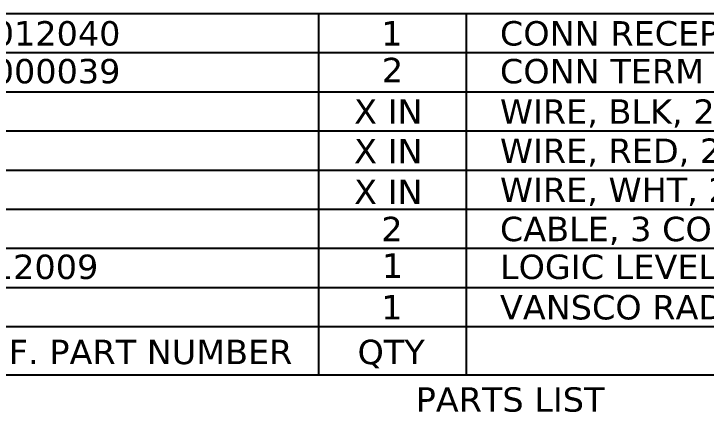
# Model space of a CAD drawing. Extents: x 0 to 768, y 0 to 246.
# Drawn here: x 13.976 to 17, y 2.153 to 3.892 of the extents above; entities that cross this region are included whole.
import ezdxf

# ---------------------------------------------------------------- set-up
doc = ezdxf.new("R2010")
doc.units = 0
doc.header["$LTSCALE"] = 1.21
doc.header["$MEASUREMENT"] = 0
doc.styles.add('BEC', font='verdana.ttf')

msp = doc.modelspace()

# ---------------------------------------------------------------- linework, layer by layer
for p, q in [((21.49962, 3.89155), (11.25555, 3.89155)), ((15.30887, 2.31356), (15.30887, 3.89155)), ((15.95311, 2.31356), (15.95311, 3.89155)), ((21.49962, 3.72072), (11.25555, 3.72072)), ((21.49962, 3.54989), (11.25555, 3.54989)), ((21.49962, 3.37906), (11.25555, 3.37906)), ((21.49962, 3.20823), (11.25555, 3.20823)), ((21.49962, 3.0374), (11.25555, 3.0374)), ((21.49962, 2.86657), (11.25555, 2.86657)), ((21.49962, 2.69574), (11.25555, 2.69574)), ((21.49962, 2.52491), (11.25555, 2.52491)), ((21.49962, 2.31356), (11.25555, 2.31356))]:
    msp.add_line(p, q)

# ---------------------------------------------------------------- texts
at = {"style": 'BEC'}
for s, height, p in [('0039012040', 0.106501, (13.51237, 3.75328)), ('1', 0.1065, (15.58108, 3.75328)), ('CONN RECEPT 4 POS DUAL, J1', 0.1065009, (16.0994, 3.75328)), ('0039000039', 0.106501, (13.51237, 3.58821)), ('2', 0.1065, (15.58373, 3.59319)), ('CONN TERM FEMALE 18-24 AWG TIN', 0.1065009, (16.0994, 3.58821)), ('X IN', 0.106501, (15.4622, 3.41162)), ('WIRE, BLK, 20 AWG', 0.1065009, (16.0994, 3.41162)), ('X IN', 0.106501, (15.4622, 3.23937)), ('WIRE, RED, 20 AWG', 0.1065009, (16.0994, 3.24079)), ('WIRE, WHT, 20 AWG', 0.1065009, (16.0994, 3.06996)), ('X IN', 0.106501, (15.4622, 3.06118)), ('2', 0.1065, (15.58108, 2.89914)), ('CABLE, 3 COND, 22 AWG, SHIELD', 0.1065009, (16.0994, 2.89914)), ('BOB-12009', 0.106501, (13.51237, 2.73406)), ('1', 0.1065, (15.58373, 2.73904)), ('LOGIC LEVEL CONVERTER, BI-DIRECTIONAL, U1', 0.1065009, (16.0994, 2.73406)), ('1', 0.1065, (15.58108, 2.55748)), ('VANSCO RADAR AMP CONNECTOR, P1', 0.1065009, (16.0994, 2.55748)), ('MANUF. PART NUMBER', 0.1065009, (13.51237, 2.36231)), ('QTY', 0.106501, (15.47739, 2.36231)), ('PARTS LIST', 0.106501, (15.73129, 2.15475))]:
    msp.add_text(s, height=height, dxfattribs=at).set_placement(p)

doc.saveas('drawing.dxf')
